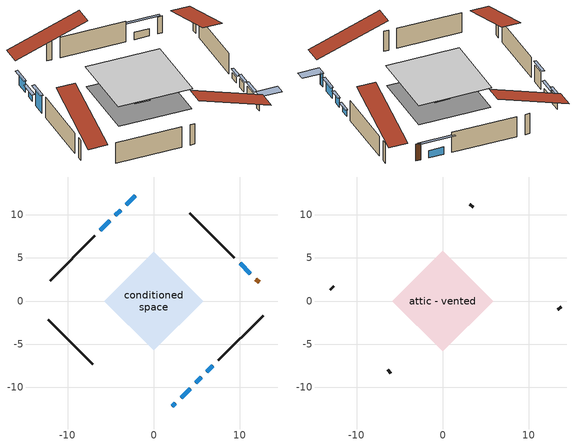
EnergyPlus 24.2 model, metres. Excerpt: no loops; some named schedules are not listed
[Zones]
conditioned space
 floor outside (Floor1 construction): -1.22,0 0,1.22 1.22,0 0,-1.22 z0.61
 floor outside (Floor3 construction): -5.73,0 0,5.73 5.73,0 0,-5.73 z0.61
 floor adiabatic (AdiabaticFloorConstruction): -1.21,0 0,1.21 1.21,0 0,-1.21 z0.61
 wall outside (AdiabaticWallConstruction 1): 12.24,2.16 11.88,2.53 z0.61:2.64
 wall outside (AdiabaticWallConstruction): 2.16,-12.24 2.52,-11.88 z0.61:2.13; 11.22,3.18 10.03,4.37 z0.61:1.5; -2.16,12.24 -3.21,11.2 z0.61:1.93; -3.86,10.55 -4.46,9.95 z0.61:1.17; -5.11,9.3 -6.19,8.22 z0.61:2.64; 3.18,-11.23 4.24,-10.17 z0.61:1.83; 4.9,-9.51 5.53,-8.88 z0.61:1.63; 6.18,-8.22 6.87,-7.54 z0.61:1.27
 wall outside (Wall1 construction): 7.52,-6.88 12.71,-1.7 / -12.24,-2.16 -7.06,-7.35 / -6.85,7.56 -12.03,2.37 / 9.38,5.03 4.19,10.21 z0.61:3.05
 window (WindowConstruction 7): 2.16,-12.24 2.52,-11.88 z0.61:2.13
 window (WindowConstruction): 11.22,3.19 10.03,4.37 z0.61:1.5
 window (WindowConstruction 1): -2.16,12.24 -3.21,11.2 z0.61:1.93
 window (WindowConstruction 2): -3.86,10.54 -4.45,9.95 z0.61:1.17
 window (WindowConstruction 3): -5.11,9.29 -6.19,8.22 z0.61:2.64
 window (WindowConstruction 4): 3.18,-11.23 4.24,-10.17 z0.61:1.83
 window (WindowConstruction 5): 4.9,-9.51 5.53,-8.88 z0.61:1.62
 window (WindowConstruction 6): 6.18,-8.22 6.87,-7.54 z0.61:1.27
 door (Door): 12.24,2.16 11.88,2.53 z0.61:2.64
 ceiling adiabatic (AdiabaticFloorConstruction): 0,-1.21 1.21,0 0,1.21 -1.21,0 z0.61
attic - vented
 floor to conditioned space (Floor2 construction Reversed): -5.86,0 0,5.86 5.86,0 0,-5.86 z3.05
 wall outside (Wall2 construction): 13.36,-1.04 13.75,-0.66 / -6.4,-8 -6.02,-8.39 / -12.69,1.72 -13.07,1.33 / 3.54,10.87 3.15,11.25 z0.61:3.05
 roof outside (Roof1 construction): 1.5,-12.9,3.05 -4.21,-7.19,5.74 -5.71,-8.7,5.74 0,-14.41,3.05; -12.9,-1.5,3.05 -7.19,4.21,5.74 -8.7,5.71,5.74 -14.41,0,3.05; -1.5,12.9,3.05 4.21,7.19,5.74 5.71,8.7,5.74 0,14.41,3.05; 12.9,1.5,3.05 7.19,-4.21,5.74 8.7,-5.71,5.74 14.41,0,3.05
shading: 2.73,-11.67 1.95,-12.46 3.68,-14.18 4.46,-13.4 z2.43; 9.17,5.23 12.08,2.32 12.29,2.53 9.38,5.44 z2.72; -3.42,10.99 -1.95,12.46 -2.16,12.67 -3.63,11.2 z2.23; -4.89,9.52 -3.43,10.97 -3.64,11.19 -5.1,9.73 z1.78; -6.4,8.01 -4.9,9.51 -5.11,9.72 -6.61,8.22 z2.94; 4.45,-9.96 2.97,-11.44 3.18,-11.65 4.66,-10.17 z2.13; 5.74,-8.67 4.68,-9.72 4.9,-9.93 5.95,-8.88 z1.92; 7.08,-7.33 5.97,-8.44 6.18,-8.65 7.29,-7.54 z1.57
[Building]
Building 1: Terrain=Suburbs
[Site:Location]
Halifax Intl AP_NS: Latitude {deg}=44.88; Longitude {deg}=-63.51; Time Zone {hr}=-4; Elevation {m}=145; Keep Site Location Information=Yes
[Site:GroundTemperature:Shallow]
3.15511, 1.33576, 1.19006, 2.05344, 5.51939, 8.9692, 11.96, 13.8546, 14.0156, 12.4746, 9.56009, 6.2161
[Site:WaterMainsTemperature]
Calculation Method=Schedule; Temperature Schedule=mains temperature schedule
[Material] Roughness=Rough; Thermal Absorptance=0.9
Name | Thickness {m} | Conductivity {W/m-K} | Density {kg/m3} | Specific Heat {J/kg-K} | Solar Absorptance | Visible Absorptance
asphalt or fiberglass shingles | 0.00635 | 0.162714 | 1121.4 | 1465.45 | 0.4 | 0.4
ceiling loosefill ins | 0.0846667 | 0.0480833 | 16.02 | 1046.75 | 0.7 | 0.7
ceiling stud and cavity | 0.1397 | 0.0963999 | 65.682 | 1177.47 | 0.7 | 0.7
door material | 0.04445 | 0.188738 | 512.64 | 1214.23 | 0.7 | 0.7
floor covering | 0.0127 | 9.015625 | 54.468 | 1339.84 | 0.6 | 0.6
floor covering 1 | 0.0127 | 0.0433444 | 54.468 | 1339.84 | 0.6 | 0.6
floor rigid ins | 0.051816 | 0.029427 | 32.04 | 1214.23 | 0.7 | 0.7
floor rigid ins 1; wall rigid ins | 0.512978 | 0.029427 | 32.04 | 1214.23 | 0.7 | 0.7
floor stud and cavity | 0.0889 | 0.205652 | 50.32683 | 1063.81 | 0.7 | 0.7
floor stud and cavity 1 | 0.1397 | 0.101042 | 92.3553 | 1139.71 | 0.7 | 0.7
floor stud and cavity 2 | 0.1397 | 1.75129 | 37.0049 | 1207.88 | 0.7 | 0.7
furniture material conditioned space 1 | 0.1524 | 0.115458 | 640.8 | 1214.23 | 0.6 | 0.6
gypsum board | 0.0127 | 0.160291 | 801 | 837.4 | 0.6 | 0.6
osb sheathing 0.5 in. | 0.0127 | 0.115458 | 512.64 | 1214.23 | 0.7 | 0.7
osb sheathing 0.75 in. | 0.01905 | 0.115458 | 512.64 | 1214.23 | 0.7 | 0.7
wall stud and cavity | 0.1397 | 0.0818765 | 139.0536 | 1170.24 | 0.7 | 0.7
wall stud and cavity 1 | 0.0889 | 6.1454 | 50.32683 | 1063.81 | 0.6 | 0.6
wall stud and cavity 2 | 0.0889 | 0.380278 | 52.3479 | 1209.89 | 0.7 | 0.7
wall stud and cavity 3 | 0.0889 | 0.391764 | 83.0341 | 1211.67 | 0.7 | 0.7
wood siding | 0.0254 | 0.102417 | 544.68 | 1172.36 | 0.4 | 0.4
wood siding 1 | 0.00254 | 0.102417 | 544.68 | 1172.36 | 0.4 | 0.4
wood siding 2; wood siding 3 | 0.0254 | 0.102417 | 544.68 | 1172.36 | 0.7 | 0.7
[WindowMaterial:SimpleGlazingSystem]
Name | U-Factor {W/m2-K} | Solar Heat Gain Coefficient
WindowMaterial | 2.78279 | 0.57
WindowMaterial 1 | 2.77597 | 0.53
WindowMaterial 2 | 3.04852 | 0.44
WindowMaterial 3 | 2.82878 | 0.58
WindowMaterial 4 | 2.91111 | 0.67
WindowMaterial 5 | 2.77597 | 0.52
WindowMaterial 6 | 2.76689 | 0.48
WindowMaterial 7 | 5.38785 | 0.69
[Construction]
AdiabaticFloorConstruction: floor stud and cavity 2, floor rigid ins 1, osb sheathing 0.75 in., floor covering 1
AdiabaticWallConstruction: wood siding 2, wall rigid ins, wall stud and cavity 2, gypsum board
AdiabaticWallConstruction 1: wood siding 3, wall rigid ins, wall stud and cavity 2, gypsum board
Door: door material
Floor1 construction: floor stud and cavity, floor covering
Floor2 construction Reversed: gypsum board, ceiling stud and cavity, ceiling loosefill ins
Floor3 construction: floor stud and cavity 1, floor rigid ins, osb sheathing 0.75 in., floor covering 1
furniture construction conditioned space 1: furniture material conditioned space 1
PartitionWallConstruction: gypsum board, wall stud and cavity 3, gypsum board
Roof1 construction: asphalt or fiberglass shingles
Wall1 construction: wood siding, osb sheathing 0.5 in., wall stud and cavity, gypsum board
Wall2 construction: wood siding 1, wall stud and cavity 1
WindowConstruction: WindowMaterial
WindowConstruction 1: WindowMaterial 1
WindowConstruction 2: WindowMaterial 2
WindowConstruction 3: WindowMaterial 3
WindowConstruction 4: WindowMaterial 4
WindowConstruction 5: WindowMaterial 5
WindowConstruction 6: WindowMaterial 6
WindowConstruction 7: WindowMaterial 7
[Zone] Multiplier=1; Part of Total Floor Area=Yes
Name | Volume {m3}
attic - vented | 30.044
conditioned space | 157.2
[Space]
Name | Zone | Volume {m3}
attic - vented 1 | attic - vented | 30.044
conditioned space 1 | conditioned space | 157.2
[ZoneInfiltration:EffectiveLeakageArea]
infil attic - vented 1: Zone or Space=attic - vented 1; Schedule=Always On Discrete; Effective Air Leakage Area {cm2}=2462.69; Stack Coefficient=0.000356759; Wind Coefficient=1.27617e-05
[ZoneMixing]
whole house fan mix: Zone or Space=attic - vented; Schedule=Always On Continuous; Design Flow Rate Calculation Method=Flow/Zone; Design Flow Rate {m3/s}=0; Source Zone or Space=conditioned space
[InternalMass] Zone or ZoneList=conditioned space; Space or SpaceList=conditioned space 1
Name | Construction | Surface Area {m2}
furniture mass conditioned space 1 | furniture construction conditioned space 1 | 28.668
partition wall mass | PartitionWallConstruction | 71.6701
[Lights]
interior lighting: Zone or ZoneList or Space or SpaceList=conditioned space 1; Schedule=interior lighting schedule; Design Level Calculation Method=LightingLevel; Lighting Level {W}=343.2; Return Air Fraction=0; Fraction Radiant=0.6; Fraction Visible=0.2; Fraction Replaceable=1
[People]
occupants: Zone or ZoneList or Space or SpaceList=conditioned space 1; Number of People Schedule=occupants schedule; Number of People Calculation Method=People; Number of People=3; Fraction Radiant=0.314171; Sensible Heat Fraction=0.56303; Activity Level Schedule=occupants activity schedule; Carbon Dioxide Generation Rate {m3/s-W}=0; Enable ASHRAE 55 Comfort Warnings=No; Mean Radiant Temperature Calculation Type=EnclosureAveraged
[ElectricEquipment] Zone or ZoneList or Space or SpaceList=conditioned space 1; Design Level Calculation Method=EquipmentLevel
Name | Schedule | Design Level {W} | Fraction Latent | Fraction Radiant | Fraction Lost
clothes dryer | clothes dryer schedule | 140.772 | 0.015 | 0.081 | 0.85
clothes washer | clothes washer schedule | 32.1985 | 0.03 | 0.162 | 0.7
cooking range | cooking range schedule | 215.147 | 0.08 | 0.432 | 0.2
dishwasher | dishwasher schedule | 66.8632 | 0.3 | 0.18 | 0.4
fridge | fridge schedule | 72.9452 | 0 | 0.6 | 0
mech vent bath fan 0 | mech vent bath fan 0 schedule | 50.2 | 0 | 0 | 1
mech vent house fan | mech vent house fan schedule | 0 | 0 | 0 | 1
mech vent house fan cfis | mech vent house fan cfis schedule | 0 | 0 | 0 | 0
misc plug loads | misc plug loads schedule | 494.7 | 0.045 | 0.513 | 0.1
whole house fan | Always On Discrete | 0 | 0 | 0 | 1
[OtherEquipment] Zone or ZoneList or Space or SpaceList=conditioned space 1; Design Level Calculation Method=EquipmentLevel
Name | Fuel Type | Schedule | Design Level {W} | Fraction Latent | Fraction Radiant | Fraction Lost
clothes dryer 1 | Electricity | clothes dryer schedule | 0 | 0.015 | 0.081 | 0.85
cooking range 1 | Electricity | cooking range schedule | 0 | 0.08 | 0.432 | 0.2
general water use latent | None | general water use schedule | 62.594 | 1 | 0 | 0
general water use sensible | None | general water use schedule | -61.6891 | 0 | 0.6 | 0
mech vent house fan latent load | None | Always On Discrete | 0 | 1 | 0 | 0
mech vent house fan sensible load | None | Always On Discrete | 0 | 0 | 0 | 0
water heater energy adjustment1 | Electricity | Always On Discrete | 0.01 | 0 | 0 | 1
[ZoneInfiltration:DesignFlowRate] Zone or ZoneList or Space or SpaceList=conditioned space 1; Schedule=Always On Discrete; Design Flow Rate Calculation Method=Flow/Zone; Design Flow Rate {m3/s}=0
infil flow; natural vent flow; whole house fan flow
[ZoneControl:Thermostat]
conditioned space Thermostat: Zone or ZoneList=conditioned space; Control Type Schedule=conditioned space Thermostat Schedule; Control 1=conditioned space temperature setpoint; Temperature Difference Between Cutout And Setpoint {deltaC}=0
[ZoneHVAC:Baseboard:Convective:Electric]
electric baseboard: Availability Schedule=Always On Discrete; Heating Design Capacity {W}=5985.39; Efficiency=1
[Zone equipment]
conditioned space: electric baseboard
[Exterior:Lights]
exterior lighting: Schedule=exterior lighting schedule; Design Level {W}=75.6
[EnergyManagementSystem:GlobalVariable]
infil_program_Qfan
infil_program_Qinf
natural_vent_program_Qnv
natural_vent_program_Qwhf
[EnergyManagementSystem:Sensor]
Name | Output:Variable or Output:Meter Index Key | Output:Variable or Output:Meter
airflow_gain | infil flow | Infiltration Sensible Heat Gain Energy
airflow_gain_1 | natural vent flow | Infiltration Sensible Heat Gain Energy
airflow_gain_2 | whole house fan flow | Infiltration Sensible Heat Gain Energy
airflow_loss | infil flow | Infiltration Sensible Heat Loss Energy
airflow_loss_1 | natural vent flow | Infiltration Sensible Heat Loss Energy
airflow_loss_2 | whole house fan flow | Infiltration Sensible Heat Loss Energy
clg_load_cond |  | Cooling:EnergyTransfer:Zone:CONDITIONED SPACE
clg_sp_s; clg_sp_s_1 | cooling setpoint | Schedule Value
clothes_dryer_exhaust_0_sch_s | clothes dryer exhaust 0 schedule | Schedule Value
conditioned_space_clg_unmet_s | conditioned space | Zone Cooling Setpoint Not Met Time
conditioned_space_htg_unmet_s | conditioned space | Zone Heating Setpoint Not Met Time
cool_season | cooling season schedule | Schedule Value
fridge_tin_s; tin_s; tin_s_1 | conditioned space | Zone Mean Air Temperature
htg_load_cond |  | Heating:EnergyTransfer:Zone:CONDITIONED SPACE
htg_sp_s; htg_sp_s_1 | heating setpoint | Schedule Value
ig_ee_conv | clothes dryer | Electric Equipment Convective Heating Energy
ig_ee_conv_2 | cooking range | Electric Equipment Convective Heating Energy
ig_ee_conv_4 | fridge | Electric Equipment Convective Heating Energy
ig_ee_conv_5 | misc plug loads | Electric Equipment Convective Heating Energy
ig_ee_conv_6 | whole house fan | Electric Equipment Convective Heating Energy
ig_ee_rad | clothes dryer | Electric Equipment Radiant Heating Energy
ig_ee_rad_2 | cooking range | Electric Equipment Radiant Heating Energy
ig_ee_rad_4 | fridge | Electric Equipment Radiant Heating Energy
ig_ee_rad_5 | misc plug loads | Electric Equipment Radiant Heating Energy
ig_ee_rad_6 | whole house fan | Electric Equipment Radiant Heating Energy
ig_lgt_conv | interior lighting | Lights Convective Heating Energy
ig_lgt_rad | interior lighting | Lights Radiant Heating Energy
ig_lgt_vis | interior lighting | Lights Visible Radiation Heating Energy
ig_oe_conv | clothes dryer 1 | Other Equipment Convective Heating Energy
ig_oe_conv_1 | cooking range 1 | Other Equipment Convective Heating Energy
ig_oe_conv_2 | general water use latent | Other Equipment Convective Heating Energy
ig_oe_conv_3 | general water use sensible | Other Equipment Convective Heating Energy
ig_oe_conv_4 | water heater energy adjustment1 | Other Equipment Convective Heating Energy
ig_oe_rad | clothes dryer 1 | Other Equipment Radiant Heating Energy
ig_oe_rad_1 | cooking range 1 | Other Equipment Radiant Heating Energy
ig_oe_rad_2 | general water use latent | Other Equipment Radiant Heating Energy
ig_oe_rad_3 | general water use sensible | Other Equipment Radiant Heating Energy
ig_oe_rad_4 | water heater energy adjustment1 | Other Equipment Radiant Heating Energy
ig_ppl_conv | occupants | People Convective Heating Energy
ig_ppl_rad | occupants | People Radiant Heating Energy
im_conv | furniture mass conditioned space 1 | Surface Inside Face Convection Heat Gain Energy
im_conv_1 | partition wall mass | Surface Inside Face Convection Heat Gain Energy
im_ig | furniture mass conditioned space 1 | Surface Inside Face Internal Gains Radiation Heat Gain Energy
im_ig_1 | partition wall mass | Surface Inside Face Internal Gains Radiation Heat Gain Energy
im_lgt | furniture mass conditioned space 1 | Surface Inside Face Lights Radiation Heat Gain Energy
im_lgt_1 | partition wall mass | Surface Inside Face Lights Radiation Heat Gain Energy
im_sol | furniture mass conditioned space 1 | Surface Inside Face Solar Radiation Heat Gain Energy
im_sol_1 | partition wall mass | Surface Inside Face Solar Radiation Heat Gain Energy
im_surf | furniture mass conditioned space 1 | Surface Inside Face Net Surface Thermal Radiation Heat Gain Energy
im_surf_1 | partition wall mass | Surface Inside Face Net Surface Thermal Radiation Heat Gain Energy
mech_vent_bath_fan_0_sch_s | mech vent bath fan 0 schedule | Schedule Value
mv_conv | mech vent bath fan 0 | Electric Equipment Convective Heating Energy
mv_conv_1 | mech vent house fan | Electric Equipment Convective Heating Energy
mv_conv_2 | mech vent house fan cfis | Electric Equipment Convective Heating Energy
mv_conv_3 | mech vent house fan latent load | Other Equipment Convective Heating Energy
mv_conv_4 | mech vent house fan sensible load | Other Equipment Convective Heating Energy
mv_rad | mech vent bath fan 0 | Electric Equipment Radiant Heating Energy
mv_rad_1 | mech vent house fan | Electric Equipment Radiant Heating Energy
mv_rad_2 | mech vent house fan cfis | Electric Equipment Radiant Heating Energy
mv_rad_3 | mech vent house fan latent load | Other Equipment Radiant Heating Energy
mv_rad_4 | mech vent house fan sensible load | Other Equipment Radiant Heating Energy
natural_vent_s | natural vent schedule | Schedule Value
out_pb_s |  | Site Outdoor Air Barometric Pressure
out_wt_s |  | Site Outdoor Air Humidity Ratio
site_vw_s |  | Site Wind Speed
ss_back_out | Window1 | Surface Window Shortwave from Zone Back Out Window Heat Transfer Rate
ss_back_out_1 | Window2 | Surface Window Shortwave from Zone Back Out Window Heat Transfer Rate
ss_back_out_2 | Window3 | Surface Window Shortwave from Zone Back Out Window Heat Transfer Rate
ss_back_out_3 | Window5 | Surface Window Shortwave from Zone Back Out Window Heat Transfer Rate
ss_back_out_4 | Window6 | Surface Window Shortwave from Zone Back Out Window Heat Transfer Rate
ss_back_out_5 | Window7 | Surface Window Shortwave from Zone Back Out Window Heat Transfer Rate
ss_back_out_6 | Window8 | Surface Window Shortwave from Zone Back Out Window Heat Transfer Rate
ss_back_out_7 | Window9 | Surface Window Shortwave from Zone Back Out Window Heat Transfer Rate
ss_conv | Door1 | Surface Inside Face Convection Heat Gain Energy
ss_conv_1 | Window1 | Surface Inside Face Convection Heat Gain Energy
ss_conv_2 | Window2 | Surface Inside Face Convection Heat Gain Energy
ss_conv_3 | Window3 | Surface Inside Face Convection Heat Gain Energy
ss_conv_4 | Window5 | Surface Inside Face Convection Heat Gain Energy
ss_conv_5 | Window6 | Surface Inside Face Convection Heat Gain Energy
ss_conv_6 | Window7 | Surface Inside Face Convection Heat Gain Energy
ss_conv_7 | Window8 | Surface Inside Face Convection Heat Gain Energy
ss_conv_8 | Window9 | Surface Inside Face Convection Heat Gain Energy
ss_ig | Door1 | Surface Inside Face Internal Gains Radiation Heat Gain Energy
ss_ig_1 | Window1 | Surface Inside Face Internal Gains Radiation Heat Gain Energy
ss_ig_2 | Window2 | Surface Inside Face Internal Gains Radiation Heat Gain Energy
ss_ig_3 | Window3 | Surface Inside Face Internal Gains Radiation Heat Gain Energy
ss_ig_4 | Window5 | Surface Inside Face Internal Gains Radiation Heat Gain Energy
ss_ig_5 | Window6 | Surface Inside Face Internal Gains Radiation Heat Gain Energy
ss_ig_6 | Window7 | Surface Inside Face Internal Gains Radiation Heat Gain Energy
ss_ig_7 | Window8 | Surface Inside Face Internal Gains Radiation Heat Gain Energy
ss_ig_8 | Window9 | Surface Inside Face Internal Gains Radiation Heat Gain Energy
ss_lgt | Door1 | Surface Inside Face Lights Radiation Heat Gain Energy
ss_sol | Door1 | Surface Inside Face Solar Radiation Heat Gain Energy
ss_surf | Door1 | Surface Inside Face Net Surface Thermal Radiation Heat Gain Energy
ss_surf_1 | Window1 | Surface Inside Face Net Surface Thermal Radiation Heat Gain Energy
ss_surf_2 | Window2 | Surface Inside Face Net Surface Thermal Radiation Heat Gain Energy
ss_surf_3 | Window3 | Surface Inside Face Net Surface Thermal Radiation Heat Gain Energy
ss_surf_4 | Window5 | Surface Inside Face Net Surface Thermal Radiation Heat Gain Energy
ss_surf_5 | Window6 | Surface Inside Face Net Surface Thermal Radiation Heat Gain Energy
ss_surf_6 | Window7 | Surface Inside Face Net Surface Thermal Radiation Heat Gain Energy
ss_surf_7 | Window8 | Surface Inside Face Net Surface Thermal Radiation Heat Gain Energy
ss_surf_8 | Window9 | Surface Inside Face Net Surface Thermal Radiation Heat Gain Energy
ss_trans_in | Window1 | Surface Window Transmitted Solar Radiation Rate
ss_trans_in_1 | Window2 | Surface Window Transmitted Solar Radiation Rate
ss_trans_in_2 | Window3 | Surface Window Transmitted Solar Radiation Rate
ss_trans_in_3 | Window5 | Surface Window Transmitted Solar Radiation Rate
ss_trans_in_4 | Window6 | Surface Window Transmitted Solar Radiation Rate
ss_trans_in_5 | Window7 | Surface Window Transmitted Solar Radiation Rate
ss_trans_in_6 | Window8 | Surface Window Transmitted Solar Radiation Rate
ss_trans_in_7 | Window9 | Surface Window Transmitted Solar Radiation Rate
ss_trans_out | Window1 | Surface Inside Face Initial Transmitted Diffuse Transmitted Out Window Solar Radiation Rate
ss_trans_out_1 | Window2 | Surface Inside Face Initial Transmitted Diffuse Transmitted Out Window Solar Radiation Rate
ss_trans_out_2 | Window3 | Surface Inside Face Initial Transmitted Diffuse Transmitted Out Window Solar Radiation Rate
ss_trans_out_3 | Window5 | Surface Inside Face Initial Transmitted Diffuse Transmitted Out Window Solar Radiation Rate
ss_trans_out_4 | Window6 | Surface Inside Face Initial Transmitted Diffuse Transmitted Out Window Solar Radiation Rate
ss_trans_out_5 | Window7 | Surface Inside Face Initial Transmitted Diffuse Transmitted Out Window Solar Radiation Rate
ss_trans_out_6 | Window8 | Surface Inside Face Initial Transmitted Diffuse Transmitted Out Window Solar Radiation Rate
ss_trans_out_7 | Window9 | Surface Inside Face Initial Transmitted Diffuse Transmitted Out Window Solar Radiation Rate
s_conv | Floor1 | Surface Inside Face Convection Heat Gain Energy
s_conv_1 | Floor2 | Surface Inside Face Convection Heat Gain Energy
s_conv_2 | Floor3 | Surface Inside Face Convection Heat Gain Energy
s_conv_3 | inferred conditioned ceiling | Surface Inside Face Convection Heat Gain Energy
s_conv_4 | inferred conditioned floor | Surface Inside Face Convection Heat Gain Energy
s_conv_5 | Wall1:135 | Surface Inside Face Convection Heat Gain Energy
s_conv_6 | Wall1:225 | Surface Inside Face Convection Heat Gain Energy
s_conv_7 | Wall1:315 | Surface Inside Face Convection Heat Gain Energy
s_conv_8 | Wall1:45 | Surface Inside Face Convection Heat Gain Energy
s_ig | Floor1 | Surface Inside Face Internal Gains Radiation Heat Gain Energy
s_ig_1 | Floor2 | Surface Inside Face Internal Gains Radiation Heat Gain Energy
s_ig_2 | Floor3 | Surface Inside Face Internal Gains Radiation Heat Gain Energy
s_ig_3 | inferred conditioned ceiling | Surface Inside Face Internal Gains Radiation Heat Gain Energy
s_ig_4 | inferred conditioned floor | Surface Inside Face Internal Gains Radiation Heat Gain Energy
s_ig_5 | Wall1:135 | Surface Inside Face Internal Gains Radiation Heat Gain Energy
s_ig_6 | Wall1:225 | Surface Inside Face Internal Gains Radiation Heat Gain Energy
s_ig_7 | Wall1:315 | Surface Inside Face Internal Gains Radiation Heat Gain Energy
s_ig_8 | Wall1:45 | Surface Inside Face Internal Gains Radiation Heat Gain Energy
s_lgt | Floor1 | Surface Inside Face Lights Radiation Heat Gain Energy
s_lgt_1 | Floor2 | Surface Inside Face Lights Radiation Heat Gain Energy
s_lgt_2 | Floor3 | Surface Inside Face Lights Radiation Heat Gain Energy
s_lgt_3 | inferred conditioned ceiling | Surface Inside Face Lights Radiation Heat Gain Energy
s_lgt_4 | inferred conditioned floor | Surface Inside Face Lights Radiation Heat Gain Energy
s_lgt_5 | Wall1:135 | Surface Inside Face Lights Radiation Heat Gain Energy
s_lgt_6 | Wall1:225 | Surface Inside Face Lights Radiation Heat Gain Energy
s_lgt_7 | Wall1:315 | Surface Inside Face Lights Radiation Heat Gain Energy
s_lgt_8 | Wall1:45 | Surface Inside Face Lights Radiation Heat Gain Energy
s_sol | Floor1 | Surface Inside Face Solar Radiation Heat Gain Energy
s_sol_1 | Floor2 | Surface Inside Face Solar Radiation Heat Gain Energy
s_sol_2 | Floor3 | Surface Inside Face Solar Radiation Heat Gain Energy
s_sol_3 | inferred conditioned ceiling | Surface Inside Face Solar Radiation Heat Gain Energy
s_sol_4 | inferred conditioned floor | Surface Inside Face Solar Radiation Heat Gain Energy
s_sol_5 | Wall1:135 | Surface Inside Face Solar Radiation Heat Gain Energy
s_sol_6 | Wall1:225 | Surface Inside Face Solar Radiation Heat Gain Energy
s_sol_7 | Wall1:315 | Surface Inside Face Solar Radiation Heat Gain Energy
s_sol_8 | Wall1:45 | Surface Inside Face Solar Radiation Heat Gain Energy
s_surf | Floor1 | Surface Inside Face Net Surface Thermal Radiation Heat Gain Energy
s_surf_1 | Floor2 | Surface Inside Face Net Surface Thermal Radiation Heat Gain Energy
s_surf_2 | Floor3 | Surface Inside Face Net Surface Thermal Radiation Heat Gain Energy
s_surf_3 | inferred conditioned ceiling | Surface Inside Face Net Surface Thermal Radiation Heat Gain Energy
s_surf_4 | inferred conditioned floor | Surface Inside Face Net Surface Thermal Radiation Heat Gain Energy
s_surf_5 | Wall1:135 | Surface Inside Face Net Surface Thermal Radiation Heat Gain Energy
s_surf_6 | Wall1:225 | Surface Inside Face Net Surface Thermal Radiation Heat Gain Energy
s_surf_7 | Wall1:315 | Surface Inside Face Net Surface Thermal Radiation Heat Gain Energy
s_surf_8 | Wall1:45 | Surface Inside Face Net Surface Thermal Radiation Heat Gain Energy
tout_s | conditioned space | Zone Outdoor Air Drybulb Temperature
win_s | conditioned space | Zone Air Humidity Ratio
[EnergyManagementSystem:Actuator]
Name | Actuated Component Unique | Actuated Component Type | Actuated Component Control Type
fridge_schedule_act | fridge schedule | Schedule:Constant | Schedule Value
infil_flow_act | infil flow | Zone Infiltration | Air Exchange Flow Rate
mech_vent_house_fan_cfis_act | mech vent house fan cfis | ElectricEquipment | Electricity Rate
mech_vent_house_fan_latent_load_act | mech vent house fan latent load | OtherEquipment | Power Level
mech_vent_house_fan_sensible_load_act | mech vent house fan sensible load | OtherEquipment | Power Level
natural_vent_flow_act | natural vent flow | Zone Infiltration | Air Exchange Flow Rate
water_heater_ec_adj_act | water heater energy adjustment1 | OtherEquipment | Power Level
whole_house_fan_act | whole house fan | ElectricEquipment | Electricity Rate
whole_house_fan_flow_act | whole house fan flow | Zone Infiltration | Air Exchange Flow Rate
whole_house_fan_mix_act | whole house fan mix | ZoneMixing | Air Exchange Flow Rate
